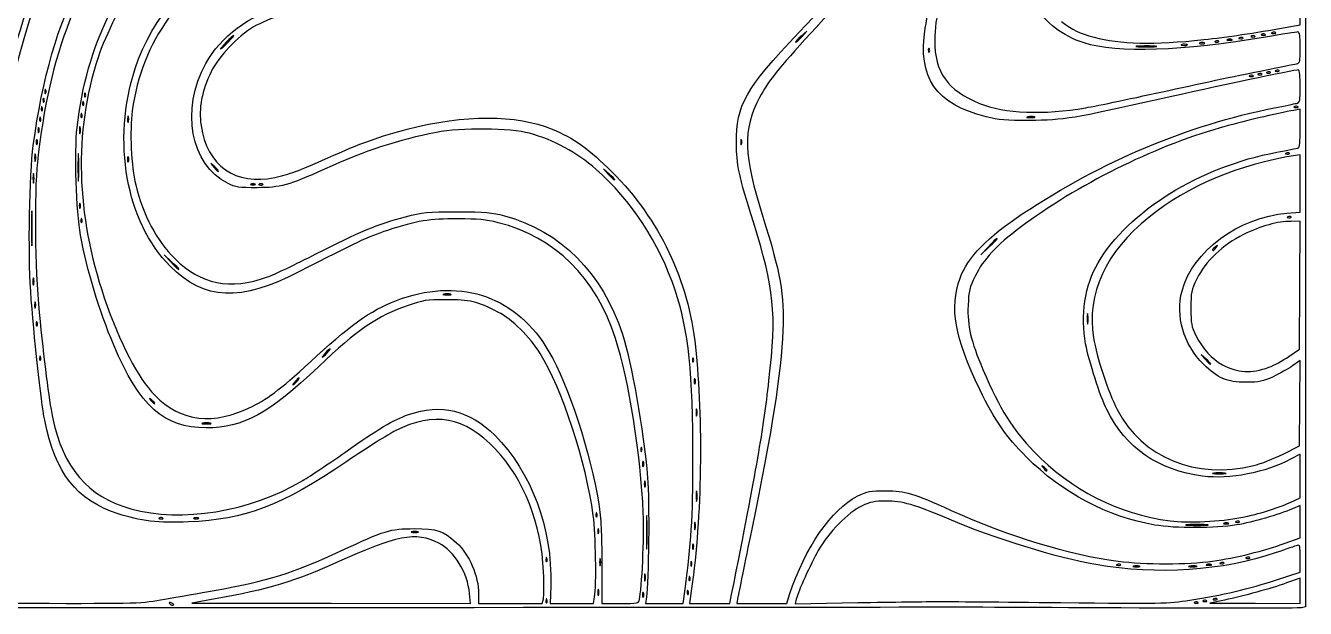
# Model space of a CAD drawing. Extents: x 32 to 2528, y 45 to 1395.
# Drawn here: x 1537 to 2528, y 45 to 497 of the extents above; entities that cross this region are included whole.
import ezdxf

# ---------------------------------------------------------------- set-up
doc = ezdxf.new("R2010")
doc.units = 0
doc.layers.add('Image', color=7, linetype='CONTINUOUS')

msp = doc.modelspace()

# ---------------------------------------------------------------- linework, layer by layer
at = {"layer": 'Image', "color": 7}
for points in [[(2528.0017, 630.06816), (2528.0017, 46.7168), (2524.9241, 45.9444)], [(2512.3333, 495.49393), (2524, 497.61037), (2524, 510.83059)], [(2138.0839, 488.33333), (2142, 492.66667), (2137.6667, 488.75055)], [(2236.9109, 478.91667), (2236.9108, 478.91667)], [(2411.7113, 480.97893), (2411.7113, 480.97823)], [(1582.2443, 437.5833), (1582.2441, 437.5833)], [(1550.2443, 433.5833), (1550.2441, 433.5833)], [(1616.9235, 426.308), (1616.924, 426.308)], [(2524, 417.3519), (2524, 432.1208), (2519, 431.2665)], [(2522.3056, 434.1388), (2522.3056, 434.1389)], [(2513.6667, 351.5946), (2524, 352.3952), (2524, 374.6794), (2524, 396.9635), (2520.3333, 396.3818)], [(1578.3191, 395.6112), (1578.3233, 395.6112)], [(1683.6667, 387.46), (1680.6667, 390), (1683.2067, 387)], [(1989, 382.0834), (1984.6667, 385.9995), (1988.5828, 381.6662)], [(2515.1203, 240.5683), (2523.3333, 246.1883), (2523.6829, 295.7608), (2524.0324, 345.3333), (2517.0163, 345.3133)], [(1650.3333, 314.0627), (1644.6667, 319.3333), (1649.9372, 313.6667)], [(2282.6109, 325.6667), (2276.6667, 319.3333), (2283, 325.2776)], [(1544.9235, 282.308), (1544.924, 282.308)], [(2359.6242, 272.9817), (2359.6235, 272.9817)], [(1546.2443, 266.9167), (1546.2441, 266.9167)], [(2054.2443, 238.9167), (2054.2441, 238.9167)], [(2451, 238.7676), (2447.3333, 242), (2450.5657, 238.3333)], [(2499.7869, 232.3245), (2499.7869, 232.3248)], [(2510.6667, 164.9887), (2523.3333, 171.3333), (2523.6901, 204.4135), (2524.0469, 237.4937), (2517.9963, 233.3307)], [(2014.2443, 169.5833), (2014.2441, 169.5833)], [(2516.3333, 127.6248), (2524, 131.0308), (2524, 148.0538), (2524, 165.0769), (2517, 161.2886)], [(2016.9235, 143.6417), (2016.924, 143.6417)], [(2056.9575, 135.6483), (2056.9568, 135.6483)], [(2512.3333, 95.9905), (2524, 100.2536), (2524, 112.7469), (2524, 125.24), (2518.1405, 122.7284)], [(2018.3233, 114.9364), (2018.3264, 114.9364)], [(1983.3308, 80.3331), (1983.3308, 49.3329), (1997.5196, 49.3331)], [(2505.6667, 67.5941), (2524, 73.5936), (2524, 84.2857)], [(2051.5776, 69.5833), (2051.5775, 69.5833)], [(1943.7887, 63.3555), (1943.3333, 49.3304), (1960.1589, 49.3304), (1976.9844, 49.3304), (1977.8109, 54.3304), (1977.8109, 54.3333)], [(1980.9235, 59.6413), (1980.924, 59.6413)], [(2017.8587, 54.3333), (2017.0416, 49.3333), (2031.6521, 49.3333), (2046.2625, 49.3333), (2047.772, 60.3333)], [(2052.8689, 61.0005), (2051.196, 49.3339), (2066.8368, 49.3339), (2082.4776, 49.3339), (2083.8671, 56.3339), (2083.8671, 56.3333)], [(2524, 59.1421), (2524, 68.9509), (2513.4261, 65.2092)], [(1440.3145, 57.2756), (1454, 49.5389), (1540.3427, 49.4363)], [(1645.0093, 52.6091), (1645.0093, 52.6089)], [(1684, 52.8128), (1666, 49.5856), (1773.8519, 49.4589), (1881.7037, 49.3323), (1880.9848, 56.9989), (1880.9848, 57)], [(1888, 56.5479), (1888, 49.3333), (1912.6412, 49.3333), (1937.2825, 49.3333), (1938.1664, 52.8549)], [(2012.4379, 52.3333), (2012.4404, 52.3333)], [(2050.2443, 58.9167), (2050.2441, 58.9167)], [(2088.746, 54.3333), (2087.8792, 49.3333), (2107.1657, 49.3333), (2126.4524, 49.3333), (2128.744, 56.3333), (2128.744, 56.3333)], [(2133.8772, 52.6519), (2132.9919, 49.1245), (2181.4959, 49.954)], [(2444.9723, 50.1391), (2444.9723, 50.1389)], [(2465.3333, 51.9201), (2454, 49.5209), (2489, 49.4279), (2524, 49.3349), (2524, 59.1437), (2524, 59.1421)]]:
    msp.add_lwpolyline(points, dxfattribs=at)
for points in [[(2138.0839, 488.33333)], [(2449.3333, 486.09857)], [(2471, 486.21637)], [(2479.6389, 487.47217)], [(2488.9723, 488.80551)], [(2496.9723, 490.13884)], [(2504.9723, 491.47217)], [(1694, 484)], [(2436.3587, 482.20802)], [(2449.6667, 483.54971)], [(2460.9723, 484.80551)], [(2487.6389, 458.13884)], [(2494.3056, 459.47217)], [(2500.9723, 460.80551)], [(2507.6389, 462.13884)], [(1552.9109, 446.91667)], [(1551.5776, 440.25)], [(1583.5776, 444.25)], [(1580.9109, 428.25)], [(2318.3489, 426.2495)], [(2358, 433.3177)], [(1547.5497, 417.6667)], [(1548.9109, 425.5833)], [(1579.5857, 418.3333)], [(1546.2164, 408.3333)], [(2091.5497, 408.3333)], [(1544.9191, 397)], [(2515.6389, 398.1388)], [(1616.8831, 395)], [(1543.6076, 381.6667)], [(1686.6667, 384.46)], [(1993.3333, 377.75)], [(1715, 374.2164)], [(1720.9723, 374.1384)], [(1579.5497, 359)], [(1542.3253, 351)], [(1580.9109, 346.9166)], [(2516.9723, 348.8055)], [(2289.3333, 331.6109)], [(2458.8368, 325)], [(1656, 308.3961)], [(1543.5857, 301)], [(1866.3489, 288.9162)], [(1548.9109, 240.25)], [(1770.6667, 243.3336)], [(2454.6667, 235.1009)], [(1747.3333, 221.3333)], [(2055.5497, 223)], [(1637.3333, 204.5034)], [(2056.9191, 199.6667)], [(1680.3333, 188.941)], [(2015.5497, 159)], [(2328, 152.5034)], [(2465.6667, 150.2979)], [(2488, 156.1667)], [(1979.5776, 118.9172)], [(1643.6389, 115.4722)], [(1671, 115.5502)], [(2055.5857, 111.6667)], [(2451, 110.3163)], [(2468.3333, 111.5497)], [(2476.9723, 112.8055)], [(2478, 115.8646)], [(1841, 104.9191)], [(1980.8831, 107)], [(2054.2164, 95)], [(1940.9109, 84.2525)], [(1982.2524, 83.6667)], [(2052.8831, 81.6667)], [(2384.9723, 79.4753)], [(2455, 79.5522)], [(2464.9723, 80.8082)], [(2484.9723, 84.8054)], [(2016.9191, 71.6667)], [(2399.6667, 78.2524)], [(2443.6823, 78.2524)], [(1940.9109, 52.25)], [(2015.5497, 57.6667)], [(2243.3333, 50.8303)], [(2451.6389, 51.4724)], [(2459.6389, 52.8057)], [(1652, 48.524)]]:
    msp.add_lwpolyline(points, close=True, dxfattribs=at)
for points in [[(1500.4965, 484.66667), (1530.2411, 594.34096), (1560.7665, 655.91951), (1609.2672, 704.08804)], [(1676.6667, 673.16308), (1561.7952, 604.83539), (1525.5887, 521.27453), (1496.0305, 256.2733)], [(2233.7185, 494.90844), (2239.6577, 533.30301), (2259.192, 576.69575), (2314.0416, 673.335)], [(2315.9864, 666), (2260.0243, 566.26468), (2241.2084, 520.92059), (2241.0533, 485.42088)], [(2271.1193, 661.64717), (2208.0201, 564.41468), (2189.6769, 539.58656), (2145.1123, 491.09281)], [(1524.114, 460.66667), (1547.1112, 553.30348), (1580.4652, 610.44873), (1636.6667, 653.50253)], [(1543.2741, 404), (1557.1625, 508.11784), (1591.7877, 573.30532), (1655.9997, 616.22391)], [(1549.4624, 608), (1531.3224, 571.52636), (1518.8657, 535.81079), (1501.332, 470)], [(1620.1843, 579.26633), (1579.3761, 536.52443), (1555.314, 475.13964), (1546.5165, 391.3333)], [(1622.1356, 463.63607), (1635.33, 504.11957), (1665.5057, 537.44439), (1705.6779, 555.89687)], [(2136.0767, 491.7886), (2166.6321, 524.05012), (2177.6087, 536.79848), (2197.6781, 563.33333)], [(1707.0541, 550.61267), (1658.7523, 528.29715), (1627.0543, 484.81775), (1619.8821, 431.0411)], [(1623.2484, 530.77719), (1613.1828, 517.38551), (1599.1781, 489.9238), (1593.3757, 472.19977)], [(1676.8027, 467.57377), (1688.4461, 488.62733), (1709.7772, 504.55509), (1737.9448, 513.22821)], [(1772, 513.86127), (1744.7891, 508.74184), (1725.4968, 502.78069), (1713.7611, 495.86593)], [(2356.6667, 483.5604), (2340.1348, 488.87129), (2326.3373, 499.36771), (2319.5884, 511.76775)], [(1577.1709, 418.0569), (1580.8656, 450.06984), (1589.2671, 479.95504), (1601.3292, 503.99167)], [(1713.7611, 495.86593), (1701.4592, 488.61761), (1686.7988, 473.10928), (1680.8979, 461.102)], [(2339.1941, 500.05181), (2348.2864, 493.27223), (2352.5431, 491.24112), (2364.5793, 487.939)], [(2449.3333, 486.09857), (2467.0469, 487.99945), (2489.382, 491.33035), (2512.3333, 495.49393)], [(1698.5412, 489.33333), (1698.1745, 489.33333), (1695.5309, 486.93333), (1692.6667, 484)], [(1694, 484), (1696.8643, 486.93333), (1698.9079, 489.33333), (1698.5412, 489.33333)], [(2087.5253, 406), (2087.4373, 435.589), (2094.2484, 447.62469), (2136.0767, 491.7886)], [(2145.1123, 491.09281), (2120.192, 463.97528), (2111.8675, 453.51624), (2105.3872, 441.18126)], [(2137.6667, 488.75055), (2135.2833, 486.59668), (2133.3333, 484.64668), (2133.3333, 484.41721)], [(2133.3333, 484.41721), (2133.3333, 483.38713), (2134.4335, 484.29401), (2138.0839, 488.33333)], [(2280.8203, 426.3781), (2241.4673, 436.3182), (2227.7439, 456.28496), (2233.7185, 494.90844)], [(2497.1293, 487.99891), (2433.8657, 477.05507), (2382.0167, 475.41668), (2356.6667, 483.5604)], [(2364.5793, 487.939), (2384.4804, 482.47924), (2410.3676, 481.91711), (2449.3333, 486.09857)], [(2467.6667, 486.21637), (2466.75, 485.84649), (2467.5, 485.54385), (2469.3333, 485.54385)], [(2471, 486.21637), (2470.0833, 486.58625), (2468.5833, 486.58625), (2467.6667, 486.21637)], [(2469.3333, 485.54385), (2471.1667, 485.54385), (2471.9167, 485.84649), (2471, 486.21637)], [(2477.0833, 487.57743), (2476.0197, 487.1518), (2476.3356, 486.83585), (2477.8889, 486.77188)], [(2479.6389, 487.47223), (2479.1959, 487.91528), (2478.0459, 487.96264), (2477.0833, 487.57743)], [(2477.8889, 486.77188), (2479.2944, 486.71398), (2480.082, 487.02912), (2479.6389, 487.47217)], [(2486.4167, 488.91076), (2485.3531, 488.48513), (2485.6689, 488.16919), (2487.2223, 488.10521)], [(2488.9723, 488.80556), (2488.5292, 489.24861), (2487.3792, 489.29597), (2486.4167, 488.91076)], [(2487.2223, 488.10521), (2488.6277, 488.04731), (2489.4153, 488.36245), (2488.9723, 488.80551)], [(2494.4167, 490.24409), (2493.3531, 489.81847), (2493.6689, 489.50252), (2495.2223, 489.43855)], [(2496.9723, 490.13889), (2496.5292, 490.58195), (2495.3792, 490.62931), (2494.4167, 490.24409)], [(2495.2223, 489.43855), (2496.6277, 489.38065), (2497.4153, 489.69579), (2496.9723, 490.13884)], [(2522.1293, 492), (2521.1005, 492), (2509.8505, 490.19951), (2497.1293, 487.99891)], [(2502.4167, 491.57743), (2501.3531, 491.1518), (2501.6689, 490.83585), (2503.2223, 490.77188)], [(2504.9723, 491.47223), (2504.5292, 491.91528), (2503.3792, 491.96264), (2502.4167, 491.57743)], [(2503.2223, 490.77188), (2504.6277, 490.71398), (2505.4153, 491.02912), (2504.9723, 491.47217)], [(2524, 480.0254), (2524, 489.41261), (2523.5959, 492), (2522.1293, 492)], [(1692.6667, 484), (1689.8024, 481.06667), (1687.7588, 478.66667), (1688.1255, 478.66667)], [(1688.1255, 478.66667), (1688.4921, 478.66667), (1691.1357, 481.06667), (1694, 484)], [(2236.1052, 478.11111), (2236.0482, 476.70556), (2236.3625, 475.91805), (2236.8056, 476.36111)], [(2236.9108, 478.91667), (2236.4852, 479.98031), (2236.1692, 479.66437), (2236.1052, 478.11111)], [(2236.8056, 476.36111), (2237.2487, 476.80416), (2237.296, 477.95417), (2236.9109, 478.91667)], [(2241.0533, 485.42088), (2240.9453, 460.85923), (2251.028, 446.70953), (2275.8112, 436.6392)], [(2398.378, 480.98523), (2394.5035, 480.71505), (2397.3333, 480.49114), (2404.6667, 480.48767)], [(2411.7113, 480.97823), (2408.2527, 481.25189), (2402.2527, 481.25473), (2398.378, 480.98523)], [(2404.6667, 480.48767), (2412, 480.48367), (2415.1701, 480.70526), (2411.7113, 480.97893)], [(2432.3587, 482.25742), (2431.0615, 481.91936), (2431.8, 481.62054), (2434, 481.59336)], [(2436.3587, 482.20792), (2435.456, 482.57315), (2433.656, 482.59537), (2432.3587, 482.25742)], [(2434, 481.59336), (2436.2, 481.56616), (2437.2615, 481.84278), (2436.3587, 482.20802)], [(2446.3333, 483.54971), (2445.4167, 483.17983), (2446.1667, 482.87719), (2448, 482.87719)], [(2449.6667, 483.54971), (2448.75, 483.91959), (2447.25, 483.91959), (2446.3333, 483.54971)], [(2448, 482.87719), (2449.8333, 482.87719), (2450.5833, 483.17983), (2449.6667, 483.54971)], [(2458.4167, 484.91076), (2457.3531, 484.48513), (2457.6689, 484.16919), (2459.2223, 484.10521)], [(2460.9723, 484.80556), (2460.5292, 485.24861), (2459.3792, 485.29597), (2458.4167, 484.91076)], [(2459.2223, 484.10521), (2460.6277, 484.04731), (2461.4153, 484.36245), (2460.9723, 484.80551)], [(2521, 467.35903), (2523.8371, 468.01324), (2524, 468.70116), (2524, 480.0254)], [(1593.3757, 472.19977), (1574.5464, 414.6838), (1576.2236, 350.5687), (1598.2429, 286.1403)], [(1694, 374.6349), (1664.8811, 389.0554), (1656.9833, 431.7366), (1676.8027, 467.57377)], [(2494.2913, 462.01665), (2507.3311, 464.57448), (2519.35, 466.97856), (2521, 467.35903)], [(1649.2207, 310.5519), (1615.0536, 344.7261), (1603.9093, 407.7134), (1622.1356, 463.63607)], [(1680.8979, 461.102), (1673.7196, 446.49572), (1671.1624, 432.9181), (1673.0832, 419.6105)], [(2522.7999, 462.66833), (2519.7255, 462.66833), (2457.3429, 449.50112), (2415.198, 439.9566)], [(2422.2913, 446.75788), (2448.8516, 452.59237), (2481.2516, 459.45881), (2494.2913, 462.01665)], [(2485.0833, 458.24409), (2484.0197, 457.81847), (2484.3356, 457.50252), (2485.8889, 457.43855)], [(2487.6389, 458.13889), (2487.1959, 458.58195), (2486.0459, 458.62931), (2485.0833, 458.24409)], [(2485.8889, 457.43855), (2487.2944, 457.38065), (2488.082, 457.69579), (2487.6389, 458.13884)], [(2491.75, 459.57743), (2490.6864, 459.1518), (2491.0023, 458.83585), (2492.5556, 458.77188)], [(2494.3056, 459.47223), (2493.8625, 459.91528), (2492.7125, 459.96264), (2491.75, 459.57743)], [(2492.5556, 458.77188), (2493.9611, 458.71398), (2494.7487, 459.02912), (2494.3056, 459.47217)], [(2498.4167, 460.91076), (2497.3531, 460.48513), (2497.6689, 460.16919), (2499.2223, 460.10521)], [(2500.9723, 460.80556), (2500.5292, 461.24861), (2499.3792, 461.29597), (2498.4167, 460.91076)], [(2499.2223, 460.10521), (2500.6277, 460.04731), (2501.4153, 460.36245), (2500.9723, 460.80551)], [(2505.0833, 462.24409), (2504.0197, 461.81847), (2504.3356, 461.50252), (2505.8889, 461.43855)], [(2507.6389, 462.13889), (2507.1959, 462.58195), (2506.0459, 462.62931), (2505.0833, 462.24409)], [(2505.8889, 461.43855), (2507.2944, 461.38065), (2508.082, 461.69579), (2507.6389, 462.13884)], [(2524, 450.02707), (2524, 456.97976), (2523.4599, 462.66833), (2522.7999, 462.66833)], [(1552.1052, 446.11111), (1552.0482, 444.70556), (1552.3625, 443.91805), (1552.8056, 444.36111)], [(1552.9108, 446.91667), (1552.4852, 447.98031), (1552.1692, 447.66437), (1552.1052, 446.11111)], [(1552.8056, 444.36111), (1553.2487, 444.80416), (1553.296, 445.95417), (1552.9109, 446.91667)], [(2358, 433.3177), (2366.8, 434.8753), (2395.7311, 440.92339), (2422.2913, 446.75788)], [(2521, 436.7065), (2523.8524, 437.3524), (2524, 438.0078), (2524, 450.02707)], [(1550.7719, 439.4444), (1550.7149, 438.0389), (1551.0292, 437.2514), (1551.4723, 437.6944)], [(1551.5775, 440.25), (1551.1519, 441.31364), (1550.8359, 440.99771), (1550.7719, 439.4444)], [(1551.4723, 437.6944), (1551.9153, 438.1375), (1551.9627, 439.2875), (1551.5776, 440.25)], [(1581.4385, 436.7778), (1581.3815, 435.3722), (1581.6959, 434.5847), (1582.1389, 435.0278)], [(1582.2441, 437.5833), (1581.8185, 438.647), (1581.5025, 438.331), (1581.4385, 436.7778)], [(1582.1389, 435.0278), (1582.582, 435.4708), (1582.6293, 436.6208), (1582.2443, 437.5833)], [(1582.7719, 443.44444), (1582.7149, 442.03889), (1583.0292, 441.25139), (1583.4723, 441.69444)], [(1583.5775, 444.25), (1583.1519, 445.31364), (1582.8359, 444.99771), (1582.7719, 443.44444)], [(1583.4723, 441.69444), (1583.9153, 442.13749), (1583.9627, 443.28751), (1583.5776, 444.25)], [(2105.3872, 441.18126), (2092.3581, 416.3814), (2092.9203, 396.4431), (2107.9895, 348.8807)], [(2275.8112, 436.6392), (2295.0609, 428.8174), (2325.6011, 427.5831), (2358, 433.3177)], [(2415.198, 439.9566), (2348.8287, 424.926), (2340.9324, 423.6333), (2314.6667, 423.4987)], [(2504, 433.2107), (2511.7, 434.7597), (2519.35, 436.3329), (2521, 436.7065)], [(1548.9108, 425.5833), (1548.4852, 426.647), (1548.1692, 426.331), (1548.1052, 424.7778)], [(1549.4385, 432.7778), (1549.3815, 431.3722), (1549.6959, 430.5847), (1550.1389, 431.0278)], [(1550.2441, 433.5833), (1549.8185, 434.647), (1549.5025, 434.331), (1549.4385, 432.7778)], [(1550.1389, 431.0278), (1550.582, 431.4708), (1550.6293, 432.6208), (1550.2443, 433.5833)], [(1580.1052, 427.4444), (1580.0482, 426.0389), (1580.3625, 425.2514), (1580.8056, 425.6944)], [(1580.9108, 428.25), (1580.4852, 429.3136), (1580.1692, 428.9977), (1580.1052, 427.4444)], [(1580.8056, 425.6944), (1581.2487, 426.1375), (1581.296, 427.2875), (1580.9109, 428.25)], [(1616.924, 426.308), (1616.5859, 427.6053), (1616.2871, 426.8667), (1616.2599, 424.6667)], [(1616.8745, 422.308), (1617.2399, 423.2107), (1617.262, 425.0107), (1616.9235, 426.308)], [(1619.8821, 431.0411), (1617.77, 415.2039), (1619.0647, 387.76), (1622.5955, 373.5289)], [(1832.7748, 416.7183), (1877.3981, 428.1551), (1916.9279, 428.1634), (1944.9429, 416.7423)], [(2314.6667, 423.4987), (2296.0261, 423.4027), (2290.8576, 423.8428), (2280.8203, 426.3781)], [(2308.8211, 351.0114), (2371.7349, 392.4824), (2435.9221, 419.5146), (2504, 433.2107)], [(2313.0156, 426.2764), (2311.3569, 425.9575), (2312.4, 425.6844), (2315.3333, 425.6696)], [(2318.3489, 426.2494), (2317.0741, 426.5832), (2314.6741, 426.5953), (2313.0156, 426.2764)], [(2315.3333, 425.6696), (2318.2667, 425.6546), (2319.6236, 425.9157), (2318.3489, 426.2495)], [(2519, 431.2665), (2507.3831, 429.2815), (2476.8463, 422.0424), (2462, 417.754)], [(2519.75, 434.2441), (2518.6864, 433.8185), (2519.0023, 433.5025), (2520.5556, 433.4385)], [(2522.3056, 434.1389), (2521.8625, 434.5819), (2520.7125, 434.6293), (2519.75, 434.2441)], [(2520.5556, 433.4385), (2521.9611, 433.3805), (2522.7487, 433.6958), (2522.3056, 434.1388)], [(1547.5497, 417.6667), (1547.1799, 418.5833), (1546.8772, 417.8333), (1546.8772, 416)], [(1547.5497, 414.3333), (1547.9196, 415.25), (1547.9196, 416.75), (1547.5497, 417.6667)], [(1548.1052, 424.7778), (1548.0482, 423.3722), (1548.3625, 422.5847), (1548.8056, 423.0278)], [(1548.8056, 423.0278), (1549.2487, 423.4708), (1549.296, 424.6208), (1548.9109, 425.5833)], [(1579.8161, 334.6667), (1576.4643, 352.7417), (1574.9915, 399.1724), (1577.1709, 418.0569)], [(1579.5857, 418.3333), (1579.2504, 419.6167), (1578.976, 418.5667), (1578.976, 416)], [(1579.5857, 413.6667), (1579.9212, 414.95), (1579.9212, 417.05), (1579.5857, 418.3333)], [(1616.2599, 424.6667), (1616.2329, 422.4667), (1616.5093, 421.4053), (1616.8745, 422.308)], [(1673.0832, 419.6105), (1677.5645, 388.563), (1700.1149, 372.6543), (1730.1871, 379.3253)], [(1771.3333, 394.6079), (1795.8804, 405.5643), (1812.2771, 411.4648), (1832.7748, 416.7183)], [(1927.3333, 413.5535), (1912.9819, 417.4946), (1873.8395, 417.8639), (1855.3333, 414.2327)], [(1944.9429, 416.7423), (1961.3917, 410.0362), (1973.6213, 401.2731), (1991.4113, 383.4457)], [(2462, 417.754), (2409.3835, 402.5555), (2351.562, 373.7089), (2307.1303, 340.4909)], [(2522.3333, 402.1073), (2523.5377, 402.451), (2524, 406.6793), (2524, 417.3519)], [(1546.2164, 408.3333), (1545.8465, 409.25), (1545.5439, 408.5), (1545.5439, 406.6667)], [(1545.5439, 406.6667), (1545.5439, 404.8333), (1545.8465, 404.0833), (1546.2164, 405)], [(1546.2164, 405), (1546.5863, 405.9167), (1546.5863, 407.4167), (1546.2164, 408.3333)], [(1546.8772, 416), (1546.8772, 414.1667), (1547.1799, 413.4167), (1547.5497, 414.3333)], [(1578.976, 416), (1578.976, 413.4333), (1579.2504, 412.3833), (1579.5857, 413.6667)], [(1855.3333, 414.2327), (1825.6268, 408.404), (1800.7833, 400.2236), (1768.5835, 385.6678)], [(1978.8999, 385.5991), (1963.8367, 398.7805), (1946.0839, 408.4043), (1927.3333, 413.5535)], [(2091.5497, 408.3333), (2091.1799, 409.25), (2090.8772, 408.5), (2090.8772, 406.6667)], [(2090.8772, 406.6667), (2090.8772, 404.8333), (2091.1799, 404.0833), (2091.5497, 405)], [(2091.5497, 405), (2091.9196, 405.9167), (2091.9196, 407.4167), (2091.5497, 408.3333)], [(1541.238, 291.2606), (1539.1841, 320.7128), (1540.2835, 381.5791), (1543.2741, 404)], [(1544.9191, 397), (1544.5837, 398.2833), (1544.3093, 397.2333), (1544.3093, 394.6667)], [(1544.9191, 392.3333), (1545.2545, 393.6167), (1545.2545, 395.7167), (1544.9191, 397)], [(1578.3233, 395.6112), (1578.0661, 400.5917), (1577.8537, 396.8667), (1577.8513, 387.3333)], [(2100.6968, 344.6667), (2089.3307, 380.9277), (2087.5759, 389.0989), (2087.5253, 406)], [(2367.5375, 313.1922), (2390.7447, 353.1633), (2446.5804, 387.7539), (2505.8007, 398.847)], [(2520.3333, 396.3818), (2476.7345, 389.4646), (2437.1057, 372.7593), (2406.9409, 348.5818)], [(2505.8007, 398.847), (2513.9769, 400.3785), (2521.4167, 401.8457), (2522.3333, 402.1073)], [(2513.0833, 398.2441), (2512.0197, 397.8185), (2512.3356, 397.5025), (2513.8889, 397.4385)], [(2515.6389, 398.1389), (2515.1959, 398.5819), (2514.0459, 398.6293), (2513.0833, 398.2441)], [(2513.8889, 397.4385), (2515.2944, 397.3805), (2516.082, 397.6958), (2515.6389, 398.1388)], [(1546.5165, 391.3333), (1543.8159, 365.6056), (1544.4641, 309.8008), (1547.872, 274.6667)], [(1544.3093, 394.6667), (1544.3093, 392.1), (1544.5837, 391.05), (1544.9191, 392.3333)], [(1577.8513, 387.3333), (1577.8513, 377.8), (1578.0595, 373.7251), (1578.3191, 378.2779)], [(1578.3191, 378.2779), (1578.5787, 382.8307), (1578.5805, 390.6307), (1578.3191, 395.6112)], [(1616.8831, 395), (1616.5132, 395.9167), (1616.2105, 395.1667), (1616.2105, 393.3333)], [(1616.2105, 393.3333), (1616.2105, 391.5), (1616.5132, 390.75), (1616.8831, 391.6667)], [(1616.8831, 391.6667), (1617.2529, 392.5833), (1617.2529, 394.0833), (1616.8831, 395)], [(1683.2067, 387), (1685.5936, 384.1807), (1686.6667, 383.393), (1686.6667, 384.46)], [(1686.6667, 384.46), (1686.6667, 384.713), (1685.3167, 386.063), (1683.6667, 387.46)], [(1730.1871, 379.3253), (1742.1999, 381.9901), (1747.3484, 383.9023), (1771.3333, 394.6079)], [(1543.6076, 381.6667), (1543.2899, 383.3167), (1543.0299, 381.9667), (1543.0299, 378.6667)], [(1543.0299, 378.6667), (1543.0299, 375.3667), (1543.2899, 374.0167), (1543.6076, 375.6667)], [(1543.6076, 375.6667), (1543.9255, 377.3167), (1543.9255, 380.0167), (1543.6076, 381.6667)], [(1768.5835, 385.6678), (1740.7437, 373.083), (1734.7379, 371.43), (1716.6667, 371.3787)], [(2040.0944, 292.04), (2027.9705, 328.3018), (2006.0116, 361.8741), (1978.8999, 385.5991)], [(1988.5828, 381.6662), (1992.2332, 377.6269), (1993.3333, 376.72), (1993.3333, 377.75)], [(1993.3333, 377.75), (1993.3333, 377.9795), (1991.3833, 379.9295), (1989, 382.0834)], [(1991.4113, 383.4457), (2028.0043, 346.7756), (2050.2684, 299.9769), (2055.8481, 248.0005)], [(1622.5955, 373.5289), (1628.5216, 349.6434), (1638.4875, 330.7749), (1652.7049, 316.5225)], [(1716.6667, 371.3787), (1702.2729, 371.3377), (1699.9973, 371.6648), (1694, 374.6349)], [(1711.6667, 374.2164), (1710.75, 373.8465), (1711.5, 373.5439), (1713.3333, 373.5439)], [(1715, 374.2164), (1714.0833, 374.5863), (1712.5833, 374.5863), (1711.6667, 374.2164)], [(1713.3333, 373.5439), (1715.1667, 373.5439), (1715.9167, 373.8465), (1715, 374.2164)], [(1718.4167, 374.2436), (1717.3531, 373.818), (1717.6689, 373.502), (1719.2223, 373.4381)], [(1720.9723, 374.1384), (1720.5292, 374.5815), (1719.3792, 374.6288), (1718.4167, 374.2436)], [(1719.2223, 373.4381), (1720.6277, 373.3801), (1721.4153, 373.6953), (1720.9723, 374.1384)], [(1542.3253, 351), (1542.0783, 357.05), (1541.8761, 352.1), (1541.8761, 340)], [(1579.5497, 359), (1579.1799, 359.9167), (1578.8772, 359.1667), (1578.8772, 357.3333)], [(1578.8772, 357.3333), (1578.8772, 355.5), (1579.1799, 354.75), (1579.5497, 355.6667)], [(1579.5497, 355.6667), (1579.9196, 356.5833), (1579.9196, 358.0833), (1579.5497, 359)], [(1542.3253, 329), (1542.5724, 335.05), (1542.5724, 344.95), (1542.3253, 351)], [(1580.9108, 346.9166), (1580.4852, 347.9803), (1580.1692, 347.6643), (1580.1052, 346.1111)], [(1580.8056, 344.3611), (1581.2487, 344.8041), (1581.296, 345.9541), (1580.9109, 346.9166)], [(1762.0833, 320.094), (1794.2995, 336.7126), (1810.6004, 343.4824), (1831.3333, 348.8534)], [(1872, 347.272), (1849.6111, 347.343), (1840.4696, 345.8419), (1817.5425, 338.3297)], [(1831.3333, 348.8534), (1844.9493, 352.3808), (1847.8147, 352.6534), (1871.3333, 352.6598)], [(1871.3333, 352.6598), (1893.63, 352.6698), (1898.0252, 352.2983), (1908, 349.5936)], [(1903.0684, 344.2808), (1893.7743, 346.6013), (1887.3119, 347.2235), (1872, 347.272)], [(1908, 349.5936), (1951.6427, 337.7596), (1983.722, 305.5471), (1999.3489, 257.8653)], [(2107.9895, 348.8807), (2121.6373, 305.8044), (2124.7963, 287.9375), (2123.5864, 260.6667)], [(2260.6803, 301.3734), (2266.1125, 316.7702), (2282.484, 333.6509), (2308.8211, 351.0114)], [(2406.9409, 348.5818), (2373.5345, 321.806), (2358.4724, 289.0652), (2363.9475, 255.1259)], [(2432.5201, 291.5088), (2440.6936, 322.205), (2476.4952, 348.7146), (2513.6667, 351.5946)], [(2514.4167, 348.9107), (2513.3531, 348.4851), (2513.6689, 348.1691), (2515.2223, 348.1052)], [(2516.9723, 348.8055), (2516.5292, 349.2486), (2515.3792, 349.2959), (2514.4167, 348.9107)], [(2515.2223, 348.1052), (2516.6277, 348.0472), (2517.4153, 348.3624), (2516.9723, 348.8055)], [(1541.8761, 340), (1541.8761, 327.9), (1542.0783, 322.95), (1542.3253, 329)], [(1580.1052, 346.1111), (1580.0482, 344.7055), (1580.3625, 343.918), (1580.8056, 344.3611)], [(1817.5425, 338.3297), (1802.2015, 333.303), (1793.5137, 329.2377), (1748.9135, 306.2148)], [(1993.9077, 254.6667), (1978.5853, 302.1979), (1947.0612, 333.2969), (1903.0684, 344.2808)], [(2112.7516, 222), (2118.7571, 274.6063), (2116.9757, 292.732), (2100.6968, 344.6667)], [(2307.1303, 340.4909), (2288.972, 326.9154), (2278.7085, 315.8212), (2272.2861, 302.8263)], [(2517.0163, 345.3133), (2506.212, 345.2833), (2493.8841, 341.862), (2480.1645, 335.0872)], [(1605.5691, 249.3333), (1593.9416, 276.9343), (1585.0719, 306.3248), (1579.8161, 334.6667)], [(2289.3333, 331.6109), (2289.3333, 332.6121), (2288.1363, 331.5539), (2282.6109, 325.6667)], [(2283, 325.2776), (2286.4833, 328.547), (2289.3333, 331.397), (2289.3333, 331.6109)], [(2480.1645, 335.0872), (2464.0643, 327.1368), (2450.6797, 314.4369), (2443.9115, 300.6885)], [(2458.8368, 325), (2460.4952, 327.1147), (2460.4481, 327.1619), (2458.3333, 325.5034)], [(1724.5164, 302.2317), (1729.7324, 304.0882), (1746.6375, 312.1263), (1762.0833, 320.094)], [(2458.3333, 325.5034), (2456.1124, 323.7616), (2455.406, 322.6667), (2456.5035, 322.6667)], [(2456.5035, 322.6667), (2456.7803, 322.6667), (2457.8303, 323.7167), (2458.8368, 325)], [(1748.9135, 306.2148), (1703.4813, 282.7625), (1675.8003, 283.9668), (1649.2207, 310.5519)], [(1649.9372, 313.6667), (1654.8388, 308.3967), (1656, 307.3873), (1656, 308.3961)], [(1656, 308.3961), (1656, 308.6139), (1653.45, 311.1639), (1650.3333, 314.0627)], [(1652.7049, 316.5225), (1672.7269, 296.4514), (1695.5287, 291.9138), (1724.5164, 302.2317)], [(2357.8773, 250.3661), (2353.7609, 272.1693), (2357.3781, 295.6943), (2367.5375, 313.1922)], [(1543.5857, 301), (1543.2504, 302.2833), (1542.976, 301.2333), (1542.976, 298.6667)], [(1542.976, 298.6667), (1542.976, 296.1), (1543.2504, 295.05), (1543.5857, 296.3333)], [(1543.5857, 296.3333), (1543.9212, 297.6167), (1543.9212, 299.7167), (1543.5857, 301)], [(1828.37, 285.438), (1875.784, 301.7061), (1917.8928, 286.5355), (1942.4503, 244.3382)], [(2276.0084, 215.039), (2256.1752, 256.3057), (2252.3604, 277.7924), (2260.6803, 301.3734)], [(2272.2861, 302.8263), (2267.8973, 293.9461), (2267.3612, 291.6804), (2266.8935, 280.0366)], [(2443.9115, 300.6885), (2439.6195, 291.9702), (2439.3333, 290.5541), (2439.3333, 278.0277)], [(1552.1287, 191.3705), (1549.1477, 206.0019), (1543.6973, 255.9934), (1541.238, 291.2606)], [(1861.0156, 288.9431), (1859.3569, 288.6242), (1860.4, 288.3512), (1863.3333, 288.3364)], [(1866.3489, 288.9161), (1865.0741, 289.2498), (1862.6741, 289.2619), (1861.0156, 288.9431)], [(1863.3333, 288.3364), (1866.2667, 288.3214), (1867.6236, 288.5825), (1866.3489, 288.9162)], [(2053.9084, 160.6667), (2054.0391, 227.3078), (2050.5075, 260.8956), (2040.0944, 292.04)], [(2449.1551, 234.6793), (2433.6496, 250.0863), (2427.2825, 271.8381), (2432.5201, 291.5088)], [(1544.2599, 280.6667), (1544.2329, 278.4667), (1544.5093, 277.4053), (1544.8745, 278.308)], [(1544.924, 282.308), (1544.5859, 283.6053), (1544.2871, 282.8667), (1544.2599, 280.6667)], [(1544.8745, 278.308), (1545.2399, 279.2107), (1545.262, 281.0107), (1544.9235, 282.308)], [(1598.2429, 286.1403), (1610.4639, 250.3816), (1624.0543, 224.1197), (1637.3331, 210.603)], [(1762.6752, 241.0385), (1790.7608, 267.0007), (1807.3905, 278.2398), (1828.37, 285.438)], [(1833.3333, 280.1921), (1809.8304, 272.1184), (1793.8875, 261.1997), (1764, 232.7084)], [(1862.6667, 284.605), (1847.4133, 284.549), (1844.9259, 284.1744), (1833.3333, 280.1921)], [(1902.9839, 275.0125), (1887.0408, 283.2808), (1881.1872, 284.6735), (1862.6667, 284.605)], [(2266.8935, 280.0366), (2266.2573, 264.1968), (2268.9268, 252.7442), (2278.4217, 230.5788)], [(2439.3333, 278.0277), (2439.3333, 265.8664), (2439.6879, 263.966), (2443.2804, 256.8688)], [(1546.2441, 266.9167), (1545.8185, 267.9803), (1545.5025, 267.6644), (1545.4385, 266.1111)], [(1547.872, 274.6667), (1551.4385, 237.896), (1555.3169, 207.1944), (1558.0939, 193.7502)], [(1935.6043, 242.9682), (1927.2717, 256.3371), (1914.162, 269.2154), (1902.9839, 275.0125)], [(2359.048, 270), (2359.035, 266.3334), (2359.2888, 264.6751), (2359.6052, 266.315)], [(2359.6235, 272.9817), (2359.3169, 275.0085), (2359.058, 273.6667), (2359.048, 270)], [(2359.6052, 266.315), (2359.9217, 267.955), (2359.9299, 270.955), (2359.6242, 272.9817)], [(1545.4385, 266.1111), (1545.3815, 264.7056), (1545.6959, 263.9181), (1546.1389, 264.3611)], [(1546.1389, 264.3611), (1546.582, 264.8042), (1546.6293, 265.9542), (1546.2443, 266.9167)], [(1999.3489, 257.8653), (2006.2817, 236.7114), (2015.6127, 183.3751), (2018.7911, 146.7317)], [(2123.5864, 260.6667), (2122.1261, 227.7513), (2115.0584, 182.7876), (2099.4131, 106.8817)], [(1677.1936, 185.3333), (1644.3176, 185.3333), (1625.4149, 202.2238), (1605.5691, 249.3333)], [(2015.4516, 119.3333), (2013.4571, 164.9059), (2004.2999, 222.4294), (1993.9077, 254.6667)], [(2055.8481, 248.0005), (2061.9471, 191.1897), (2060.7483, 115.9517), (2052.8689, 61.0005)], [(2374.2191, 199.5045), (2369.2485, 209.4049), (2360.4271, 236.8605), (2357.8773, 250.3661)], [(2363.9475, 255.1259), (2366.3444, 240.2672), (2375.2853, 213.2444), (2382.3468, 199.5163)], [(2443.2804, 256.8688), (2448.5435, 246.4716), (2455.5873, 238.7071), (2463.8228, 234.2248)], [(1548.1052, 239.4444), (1548.0482, 238.0389), (1548.3625, 237.2514), (1548.8056, 237.6944)], [(1548.9108, 240.25), (1548.4852, 241.3136), (1548.1692, 240.9977), (1548.1052, 239.4444)], [(1548.8056, 237.6944), (1549.2487, 238.1375), (1549.296, 239.2875), (1548.9109, 240.25)], [(1712.6664, 201.8886), (1725.8641, 208.4511), (1736.0431, 216.4198), (1762.6752, 241.0385)], [(1769.3333, 243.3336), (1767.6111, 241.5003), (1766.5019, 240.0003), (1766.8685, 240.0003)], [(1766.8685, 240.0003), (1767.2352, 240.0003), (1768.9444, 241.5003), (1770.6667, 243.3336)], [(1773.1315, 246.667), (1772.7648, 246.667), (1771.0556, 245.167), (1769.3333, 243.3336)], [(1770.6667, 243.3336), (1772.3889, 245.167), (1773.4981, 246.667), (1773.1315, 246.667)], [(1976.7453, 117.3727), (1971.1981, 159.0355), (1952.6775, 215.5754), (1935.6043, 242.9682)], [(1942.4503, 244.3382), (1957.5929, 218.3184), (1974.6688, 166.0097), (1980.9345, 126.4483)], [(2053.4385, 238.1111), (2053.3815, 236.7056), (2053.6959, 235.9181), (2054.1389, 236.3611)], [(2054.2441, 238.9167), (2053.8185, 239.9803), (2053.5025, 239.6644), (2053.4385, 238.1111)], [(2054.1389, 236.3611), (2054.582, 236.8042), (2054.6293, 237.9542), (2054.2443, 238.9167)], [(2450.5657, 238.3333), (2453.5869, 234.9063), (2454.6667, 234.0552), (2454.6667, 235.1009)], [(2454.6667, 235.1009), (2454.6667, 235.3397), (2453.0167, 236.9897), (2451, 238.7676)], [(2499.7869, 232.3248), (2503.7031, 233.7677), (2510.6031, 237.4773), (2515.1203, 240.5683)], [(1764, 232.7084), (1725.6601, 196.1595), (1705.8232, 185.3333), (1677.1936, 185.3333)], [(2278.4217, 230.5788), (2291.9048, 199.1031), (2300.8313, 184.6823), (2317.7232, 167.0874)], [(2482, 220.7001), (2467.2016, 220.7), (2460.2433, 223.6616), (2449.1551, 234.6793)], [(2463.8228, 234.2248), (2475.6139, 227.8073), (2486.0327, 227.2568), (2499.7869, 232.3245)], [(2517.9963, 233.3307), (2514.6683, 231.0411), (2507.9077, 227.2625), (2502.9728, 224.9339)], [(1746, 221.3333), (1744.6727, 219.8667), (1743.8867, 218.6667), (1744.2533, 218.6667)], [(1744.2533, 218.6667), (1744.62, 218.6667), (1746.006, 219.8667), (1747.3333, 221.3333)], [(1749.08, 224), (1748.7133, 224), (1747.3273, 222.8), (1746, 221.3333)], [(1747.3333, 221.3333), (1748.6607, 222.8), (1749.4467, 224), (1749.08, 224)], [(2055.5497, 223), (2055.1799, 223.9167), (2054.8772, 223.1667), (2054.8772, 221.3333)], [(2054.8772, 221.3333), (2054.8772, 219.5), (2055.1799, 218.75), (2055.5497, 219.6667)], [(2055.5497, 219.6667), (2055.9196, 220.5833), (2055.9196, 222.0833), (2055.5497, 223)], [(2083.8671, 56.3333), (2103.8369, 156.9402), (2108.1457, 181.653), (2112.7516, 222)], [(2502.9728, 224.9339), (2494.9663, 221.156), (2492.7077, 220.7001), (2482, 220.7001)], [(1635, 206.8367), (1632.8852, 208.4952), (1632.8381, 208.4481), (1634.4965, 206.3333)], [(1637.3331, 210.603), (1657.7169, 189.8537), (1682.6607, 186.9683), (1712.6664, 201.8886)], [(2312.0681, 162.7045), (2296.0668, 178.6656), (2287.5475, 191.03), (2276.0084, 215.039)], [(1634.4965, 206.3333), (1636.2384, 204.1123), (1637.3333, 203.406), (1637.3333, 204.5034)], [(1637.3333, 204.5034), (1637.3333, 204.7803), (1636.2833, 205.8303), (1635, 206.8367)], [(1901.0845, 168.7459), (1877.108, 193.9869), (1853.7312, 198.3059), (1823.4975, 183.0804)], [(1833.666, 195.6287), (1858.8984, 204.4037), (1880.8825, 199.0916), (1900.7129, 179.4281)], [(2056.9191, 199.6667), (2056.5837, 200.95), (2056.3093, 199.9), (2056.3093, 197.3333)], [(2056.9191, 195), (2057.2545, 196.2833), (2057.2545, 198.3833), (2056.9191, 199.6667)], [(2448.4243, 147.9495), (2413.84, 152.5306), (2389.2119, 169.6413), (2374.2191, 199.5045)], [(2382.3468, 199.5163), (2401.5596, 162.165), (2443.2183, 145.0724), (2488, 156.1667)], [(1609.0159, 118.7164), (1576.3137, 129.6314), (1560.6249, 149.6686), (1552.1287, 191.3705)], [(1558.0939, 193.7502), (1566.2555, 154.2378), (1585.2376, 132.0199), (1618.7741, 122.7265)], [(1674.3333, 188.941), (1672.6833, 188.6232), (1674.0333, 188.3631), (1677.3333, 188.3631)], [(1680.3333, 188.941), (1678.6833, 189.2588), (1675.9833, 189.2588), (1674.3333, 188.941)], [(1677.3333, 188.3631), (1680.6333, 188.3631), (1681.9833, 188.6232), (1680.3333, 188.941)], [(1784.3101, 166.2349), (1810.6113, 184.8386), (1821.8004, 191.5023), (1833.666, 195.6287)], [(2056.3093, 197.3333), (2056.3093, 194.7667), (2056.5837, 193.7167), (2056.9191, 195)], [(1823.4975, 183.0804), (1818.3276, 180.4769), (1801.4008, 169.7619), (1785.8827, 159.2695)], [(1900.7129, 179.4281), (1928.6479, 151.7283), (1945.2091, 107.1023), (1943.7887, 63.3555)], [(1938.2544, 73.8549), (1936.5553, 111.18), (1923.0737, 145.5969), (1901.0845, 168.7459)], [(2013.4385, 168.7778), (2013.3815, 167.3722), (2013.6959, 166.5847), (2014.1389, 167.0278)], [(2014.2441, 169.5833), (2013.8185, 170.647), (2013.5025, 170.331), (2013.4385, 168.7778)], [(2014.1389, 167.0278), (2014.582, 167.4708), (2014.6293, 168.6208), (2014.2443, 169.5833)], [(1785.8827, 159.2695), (1735.0767, 124.9175), (1707.2379, 114.2777), (1663.3331, 112.4318)], [(1751.8228, 144.5628), (1757.7613, 148.0443), (1772.3807, 157.7968), (1784.3101, 166.2349)], [(2015.5497, 159), (2015.1799, 159.9167), (2014.8772, 159.1667), (2014.8772, 157.3333)], [(2015.5497, 155.6667), (2015.9196, 156.5833), (2015.9196, 158.0833), (2015.5497, 159)], [(2047.772, 60.3333), (2052.6379, 95.7953), (2053.8189, 115.1057), (2053.9084, 160.6667)], [(2411.3333, 110.0867), (2374.7875, 116.4106), (2339.9837, 134.8591), (2312.0681, 162.7045)], [(2317.7232, 167.0874), (2346.3251, 137.2951), (2383.2599, 118.5042), (2423.3333, 113.3575)], [(2517, 161.2886), (2497.3909, 150.6768), (2469.2133, 145.1957), (2448.4243, 147.9495)], [(2488, 156.1667), (2493.5, 157.5293), (2503.7, 161.4992), (2510.6667, 164.9887)], [(2014.8772, 157.3333), (2014.8772, 155.5), (2015.1799, 154.75), (2015.5497, 155.6667)], [(2325.6667, 154.8367), (2323.5519, 156.4952), (2323.5048, 156.4481), (2325.1632, 154.3333)], [(2325.1632, 154.3333), (2326.9051, 152.1123), (2328, 151.406), (2328, 152.5034)], [(2328, 152.5034), (2328, 152.7803), (2326.95, 153.8303), (2325.6667, 154.8367)], [(2457, 150.2979), (2454.6167, 150.0021), (2456.5667, 149.7601), (2461.3333, 149.7601)], [(2465.6667, 150.2979), (2463.2833, 150.5936), (2459.3833, 150.5936), (2457, 150.2979)], [(2461.3333, 149.7601), (2466.1, 149.7601), (2468.05, 150.0021), (2465.6667, 150.2979)], [(1618.7741, 122.7265), (1658.5528, 111.7033), (1710.2444, 120.187), (1751.8228, 144.5628)], [(2016.2599, 142.0004), (2016.2329, 139.8004), (2016.5093, 138.739), (2016.8745, 139.6417)], [(2016.924, 143.6417), (2016.5859, 144.939), (2016.2871, 144.2004), (2016.2599, 142.0004)], [(2016.8745, 139.6417), (2017.2399, 140.5444), (2017.262, 142.3444), (2016.9235, 143.6417)], [(2018.7911, 146.7317), (2020.3176, 129.1328), (2019.6749, 65.4488), (2017.8587, 54.3333)], [(2056.3813, 132.6667), (2056.3683, 129), (2056.6221, 127.3417), (2056.9385, 128.9817)], [(2056.9568, 135.6483), (2056.6503, 137.6751), (2056.3913, 136.3333), (2056.3813, 132.6667)], [(2056.9385, 128.9817), (2057.2551, 130.6216), (2057.2632, 133.6216), (2056.9575, 135.6483)], [(2128.744, 56.3333), (2140.5523, 92.4016), (2161.3789, 122.607), (2181.146, 132.3331)], [(2181.146, 132.3331), (2189.3581, 136.3738), (2190.8559, 136.6613), (2203.31, 136.5879)], [(2203.31, 136.5879), (2218.9516, 136.4959), (2223.5021, 135.1287), (2253.8636, 121.4014)], [(1979.5775, 118.9172), (1979.1519, 119.9808), (1978.8359, 119.6649), (1978.7719, 118.1116)], [(1979.4723, 116.3616), (1979.9153, 116.8046), (1979.9627, 117.9547), (1979.5776, 118.9172)], [(1980.9345, 126.4483), (1982.7348, 115.0818), (1983.3291, 103.6455), (1983.3308, 80.3331)], [(2012.4404, 52.3333), (2014.4073, 60.4211), (2016.2427, 101.2589), (2015.4516, 119.3333)], [(2018.3264, 114.9364), (2018.0787, 121.0212), (2017.8748, 116.3997), (2017.8731, 104.6664)], [(2184.7707, 124.922), (2174.2548, 120.0594), (2158.6529, 104.1393), (2150.8489, 90.3085)], [(2203.3333, 128.6143), (2194.5748, 128.5803), (2191.2543, 127.9201), (2184.7707, 124.922)], [(2252.3127, 114.4924), (2225.2288, 126.0405), (2216.1308, 128.6636), (2203.3333, 128.6143)], [(2253.8636, 121.4014), (2298.3821, 101.2733), (2345.1997, 87.0179), (2383.0683, 82.06)], [(2518.1405, 122.7284), (2507.1821, 118.0311), (2487.3697, 112.2801), (2474.7651, 110.1377)], [(2478, 115.8646), (2493.0548, 118.9381), (2505.0937, 122.6315), (2516.3333, 127.6248)], [(1663.3331, 112.4318), (1640.9165, 111.4893), (1625.2316, 113.3041), (1609.0159, 118.7164)], [(1641.0833, 115.5774), (1640.0197, 115.1518), (1640.3356, 114.8359), (1641.8889, 114.7719)], [(1643.6389, 115.4722), (1643.1959, 115.9153), (1642.0459, 115.9626), (1641.0833, 115.5774)], [(1641.8889, 114.7719), (1643.2944, 114.7139), (1644.082, 115.0291), (1643.6389, 115.4722)], [(1667.6667, 115.5502), (1666.75, 115.1803), (1667.5, 114.8777), (1669.3333, 114.8777)], [(1671, 115.5502), (1670.0833, 115.9201), (1668.5833, 115.9201), (1667.6667, 115.5502)], [(1669.3333, 114.8777), (1671.1667, 114.8777), (1671.9167, 115.1803), (1671, 115.5502)], [(1977.8109, 54.3333), (1979.3159, 63.4383), (1978.6453, 103.1023), (1976.7453, 117.3727)], [(1978.7719, 118.1116), (1978.7149, 116.706), (1979.0292, 115.9185), (1979.4723, 116.3616)], [(2018.3233, 93.603), (2018.5725, 99.2516), (2018.574, 108.8516), (2018.3233, 114.9364)], [(2055.5857, 111.6667), (2055.2504, 112.95), (2054.976, 111.9), (2054.976, 109.3333)], [(2054.976, 109.3333), (2054.976, 106.7667), (2055.2504, 105.7167), (2055.5857, 107)], [(2055.5857, 107), (2055.9212, 108.2833), (2055.9212, 110.3833), (2055.5857, 111.6667)], [(2365.7101, 79.4032), (2336.1059, 84.5204), (2286.8884, 99.75), (2252.3127, 114.4924)], [(2474.7651, 110.1377), (2458.4303, 107.3613), (2427.2277, 107.3361), (2411.3333, 110.0867)], [(2423.3333, 113.3575), (2437.1243, 111.5863), (2462.8152, 112.7645), (2478, 115.8646)], [(2437, 110.3163), (2433.15, 110.047), (2436.3, 109.8266), (2444, 109.8266)], [(2451, 110.3163), (2447.15, 110.5857), (2440.85, 110.5857), (2437, 110.3163)], [(2444, 109.8266), (2451.7, 109.8266), (2454.85, 110.047), (2451, 110.3163)], [(2465, 111.5497), (2464.0833, 111.1798), (2464.8333, 110.8772), (2466.6667, 110.8772)], [(2468.3333, 111.5497), (2467.4167, 111.9196), (2465.9167, 111.9196), (2465, 111.5497)], [(2466.6667, 110.8772), (2468.5, 110.8772), (2469.25, 111.1798), (2468.3333, 111.5497)], [(2474.4167, 112.9108), (2473.3531, 112.4851), (2473.6689, 112.1692), (2475.2223, 112.1052)], [(2476.9723, 112.8056), (2476.5292, 113.2486), (2475.3792, 113.296), (2474.4167, 112.9108)], [(2475.2223, 112.1052), (2476.6277, 112.0472), (2477.4153, 112.3625), (2476.9723, 112.8055)], [(1857.1269, 96.1053), (1839.6057, 105.044), (1823.9561, 102.048), (1778, 80.9573)], [(1781.3333, 90.0221), (1815.6208, 106.0379), (1819.3561, 107.1741), (1838, 107.2598)], [(1836.3333, 104.9191), (1835.05, 104.5837), (1836.1, 104.3093), (1838.6667, 104.3093)], [(1841, 104.9191), (1839.7167, 105.2545), (1837.6167, 105.2545), (1836.3333, 104.9191)], [(1838, 107.2598), (1855.9271, 107.3418), (1860.2668, 105.9036), (1870.8005, 96.3871)], [(1838.6667, 104.3093), (1841.2333, 104.3093), (1842.2833, 104.5837), (1841, 104.9191)], [(1980.8831, 107), (1980.5132, 107.9167), (1980.2105, 107.1667), (1980.2105, 105.3333)], [(1980.2105, 105.3333), (1980.2105, 103.5), (1980.5132, 102.75), (1980.8831, 103.6667)], [(1980.8831, 103.6667), (1981.2529, 104.5833), (1981.2529, 106.0833), (1980.8831, 107)], [(2017.8731, 104.6664), (2017.8731, 92.933), (2018.074, 87.9545), (2018.3233, 93.603)], [(2099.4131, 106.8817), (2094.0229, 80.7301), (2089.2227, 57.0833), (2088.746, 54.3333)], [(1683.3333, 59.4119), (1724.5251, 66.6767), (1745.1381, 73.1152), (1781.3333, 90.0221)], [(1880.9848, 57), (1879.4591, 73.2683), (1869.3221, 89.8837), (1857.1269, 96.1053)], [(1870.8005, 96.3871), (1880.7149, 87.4301), (1888, 70.5555), (1888, 56.5479)], [(2054.2164, 95), (2053.8465, 95.9166), (2053.5439, 95.1666), (2053.5439, 93.3333)], [(2053.5439, 93.3333), (2053.5439, 91.5), (2053.8465, 90.75), (2054.2164, 91.6666)], [(2054.2164, 91.6666), (2054.5863, 92.5833), (2054.5863, 94.0833), (2054.2164, 95)], [(2150.8489, 90.3085), (2144.7921, 79.5741), (2135.4088, 58.7547), (2133.8772, 52.6519)], [(2456.0967, 82.073), (2473.7277, 84.5322), (2496.1843, 90.0897), (2512.3333, 95.9905)], [(2521.6667, 94.2576), (2520.3833, 93.8616), (2513.0333, 91.3665), (2505.3333, 88.7131)], [(2524, 84.2857), (2524, 93.854), (2523.7548, 94.902), (2521.6667, 94.2576)], [(1778, 80.9573), (1747.742, 67.0711), (1724.1839, 60.0175), (1684, 52.8128)], [(1940.1052, 83.4469), (1940.0482, 82.0414), (1940.3625, 81.2538), (1940.8056, 81.6969)], [(1940.9108, 84.2525), (1940.4852, 85.3161), (1940.1692, 85.0002), (1940.1052, 83.4469)], [(1940.8056, 81.6969), (1941.2487, 82.14), (1941.296, 83.29), (1940.9109, 84.2525)], [(1982.2524, 83.6667), (1981.9171, 84.95), (1981.6427, 83.9), (1981.6427, 81.3333)], [(1981.6427, 81.3333), (1981.6427, 78.7667), (1981.9171, 77.7167), (1982.2524, 79)], [(1982.2524, 79), (1982.5879, 80.2833), (1982.5879, 82.3833), (1982.2524, 83.6667)], [(2052.8831, 81.6667), (2052.5132, 82.5833), (2052.2105, 81.8333), (2052.2105, 80)], [(2052.2105, 80), (2052.2105, 78.1667), (2052.5132, 77.4167), (2052.8831, 78.3333)], [(2052.8831, 78.3333), (2053.2529, 79.25), (2053.2529, 80.75), (2052.8831, 81.6667)], [(2505.3333, 88.7131), (2463.9297, 74.4455), (2413.7496, 71.0995), (2365.7101, 79.4032)], [(2382.4167, 79.5805), (2381.3531, 79.1549), (2381.6689, 78.8389), (2383.2223, 78.7749)], [(2384.9723, 79.4752), (2384.5292, 79.9183), (2383.3792, 79.9656), (2382.4167, 79.5805)], [(2383.0683, 82.06), (2403.3099, 79.41), (2437.0508, 79.4155), (2456.0967, 82.073)], [(2383.2223, 78.7749), (2384.6277, 78.7179), (2385.4153, 79.0323), (2384.9723, 79.4753)], [(2451.6667, 79.5522), (2450.75, 79.1824), (2451.5, 78.8797), (2453.3333, 78.8797)], [(2455, 79.5522), (2454.0833, 79.9221), (2452.5833, 79.9221), (2451.6667, 79.5522)], [(2453.3333, 78.8797), (2455.1667, 78.8797), (2455.9167, 79.1824), (2455, 79.5522)], [(2462.4167, 80.9134), (2461.3531, 80.4878), (2461.6689, 80.1718), (2463.2223, 80.1078)], [(2464.9723, 80.8081), (2464.5292, 81.2512), (2463.3792, 81.2985), (2462.4167, 80.9134)], [(2463.2223, 80.1078), (2464.6277, 80.0508), (2465.4153, 80.3652), (2464.9723, 80.8082)], [(2482.4167, 84.9106), (2481.3531, 84.485), (2481.6689, 84.169), (2483.2223, 84.105)], [(2484.9723, 84.8053), (2484.5292, 85.2484), (2483.3792, 85.2957), (2482.4167, 84.9106)], [(2483.2223, 84.105), (2484.6277, 84.048), (2485.4153, 84.3624), (2484.9723, 84.8054)], [(1938.1664, 52.8549), (1938.6525, 54.7919), (1938.6923, 64.2419), (1938.2544, 73.8549)], [(2016.9191, 71.6667), (2016.5837, 72.95), (2016.3093, 71.9), (2016.3093, 69.3333)], [(2016.9191, 67), (2017.2545, 68.2833), (2017.2545, 70.3833), (2016.9191, 71.6667)], [(2051.5775, 69.5833), (2051.1519, 70.6469), (2050.8359, 70.3311), (2050.7719, 68.7777)], [(2051.4723, 67.0277), (2051.9153, 67.4708), (2051.9627, 68.6208), (2051.5776, 69.5833)], [(2395, 78.2524), (2393.7167, 77.9171), (2394.7667, 77.6427), (2397.3333, 77.6427)], [(2399.6667, 78.2524), (2398.3833, 78.5879), (2396.2833, 78.5879), (2395, 78.2524)], [(2397.3333, 77.6427), (2399.9, 77.6427), (2400.95, 77.9171), (2399.6667, 78.2524)], [(2438.3489, 78.2794), (2436.6903, 77.9604), (2437.7333, 77.6874), (2440.6667, 77.6726)], [(2443.6823, 78.2524), (2442.4075, 78.5861), (2440.0075, 78.5983), (2438.3489, 78.2794)], [(2440.6667, 77.6726), (2443.6, 77.6576), (2444.9569, 77.9187), (2443.6823, 78.2524)], [(1980.924, 59.6413), (1980.5859, 60.9385), (1980.2871, 60.2), (1980.2599, 58)], [(1980.8745, 55.6413), (1981.2399, 56.544), (1981.262, 58.344), (1980.9235, 59.6413)], [(2016.3093, 69.3333), (2016.3093, 66.7667), (2016.5837, 65.7167), (2016.9191, 67)], [(2050.2441, 58.9167), (2049.8185, 59.9803), (2049.5025, 59.6644), (2049.4385, 58.1111)], [(2050.7719, 68.7777), (2050.7149, 67.3723), (2051.0292, 66.5847), (2051.4723, 67.0277)], [(2438.4593, 51.8841), (2463.6688, 55.7968), (2484.4877, 60.6633), (2505.6667, 67.5941)], [(2513.4261, 65.2092), (2500.6315, 60.6816), (2480.6849, 55.1699), (2465.3333, 51.9201)], [(1540.3427, 49.4363), (1626.3957, 49.3336), (1626.7468, 49.3443), (1645.0093, 52.6091)], [(1645.0093, 52.6089), (1655.0876, 54.4105), (1672.3333, 57.4719), (1683.3333, 59.4119)], [(1649.9308, 49.8421), (1648.7441, 50.2975), (1648.2089, 50.0739), (1648.6761, 49.318)], [(1652, 48.524), (1652, 48.8123), (1651.0688, 49.4053), (1649.9308, 49.8421)], [(1940.1052, 51.4444), (1940.0482, 50.0389), (1940.3625, 49.2513), (1940.8056, 49.6944)], [(1940.9108, 52.25), (1940.4852, 53.3136), (1940.1692, 52.9977), (1940.1052, 51.4444)], [(1940.8056, 49.6944), (1941.2487, 50.1375), (1941.296, 51.2875), (1940.9109, 52.25)], [(1980.2599, 58), (1980.2329, 55.8), (1980.5093, 54.7385), (1980.8745, 55.6413)], [(1997.5196, 49.3331), (2011.1288, 49.3333), (2011.7381, 49.4557), (2012.4379, 52.3333)], [(2015.5497, 57.6667), (2015.1799, 58.5833), (2014.8772, 57.8333), (2014.8772, 56)], [(2014.8772, 56), (2014.8772, 54.1667), (2015.1799, 53.4167), (2015.5497, 54.3333)], [(2015.5497, 54.3333), (2015.9196, 55.25), (2015.9196, 56.75), (2015.5497, 57.6667)], [(2049.4385, 58.1111), (2049.3815, 56.7056), (2049.6959, 55.918), (2050.1389, 56.3611)], [(2050.1389, 56.3611), (2050.582, 56.8041), (2050.6293, 57.9541), (2050.2443, 58.9167)], [(2181.4959, 49.954), (2208.1732, 50.4103), (2236, 50.8045), (2243.3333, 50.8303)], [(2243.3333, 50.8303), (2250.6667, 50.8553), (2293.5667, 50.4821), (2338.6667, 49.9997)], [(2338.6667, 49.9997), (2417.3817, 49.1579), (2421.3795, 49.2333), (2438.4593, 51.8841)], [(2442.4167, 50.2443), (2441.3531, 49.8187), (2441.6689, 49.5027), (2443.2223, 49.4387)], [(2444.9723, 50.1389), (2444.5292, 50.582), (2443.3792, 50.6293), (2442.4167, 50.2443)], [(2443.2223, 49.4387), (2444.6277, 49.3817), (2445.4153, 49.696), (2444.9723, 50.1391)], [(2449.0833, 51.5776), (2448.0197, 51.152), (2448.3356, 50.836), (2449.8889, 50.772)], [(2451.6389, 51.4723), (2451.1959, 51.9153), (2450.0459, 51.9627), (2449.0833, 51.5776)], [(2449.8889, 50.772), (2451.2944, 50.715), (2452.082, 51.0293), (2451.6389, 51.4724)], [(2457.0833, 52.9109), (2456.0197, 52.4853), (2456.3356, 52.1693), (2457.8889, 52.1053)], [(2459.6389, 52.8056), (2459.1959, 53.2487), (2458.0459, 53.296), (2457.0833, 52.9109)], [(2457.8889, 52.1053), (2459.2944, 52.0483), (2460.082, 52.3627), (2459.6389, 52.8057)], [(2244.0044, 46.4352), (2210.3793, 45.804), (33.525312, 45.5902), (32.897431, 46.2182)], [(1648.6761, 49.318), (1649.4591, 48.0511), (1652, 47.4441), (1652, 48.524)], [(2385.2588, 45.8474), (2310.1356, 46.2188), (2246.5711, 46.4834), (2244.0044, 46.4352)], [(2524.9241, 45.9444), (2523.2315, 45.5196), (2460.382, 45.4759), (2385.2588, 45.8474)]]:
    msp.add_open_spline(points, degree=3, dxfattribs=at)

doc.saveas('drawing.dxf')
